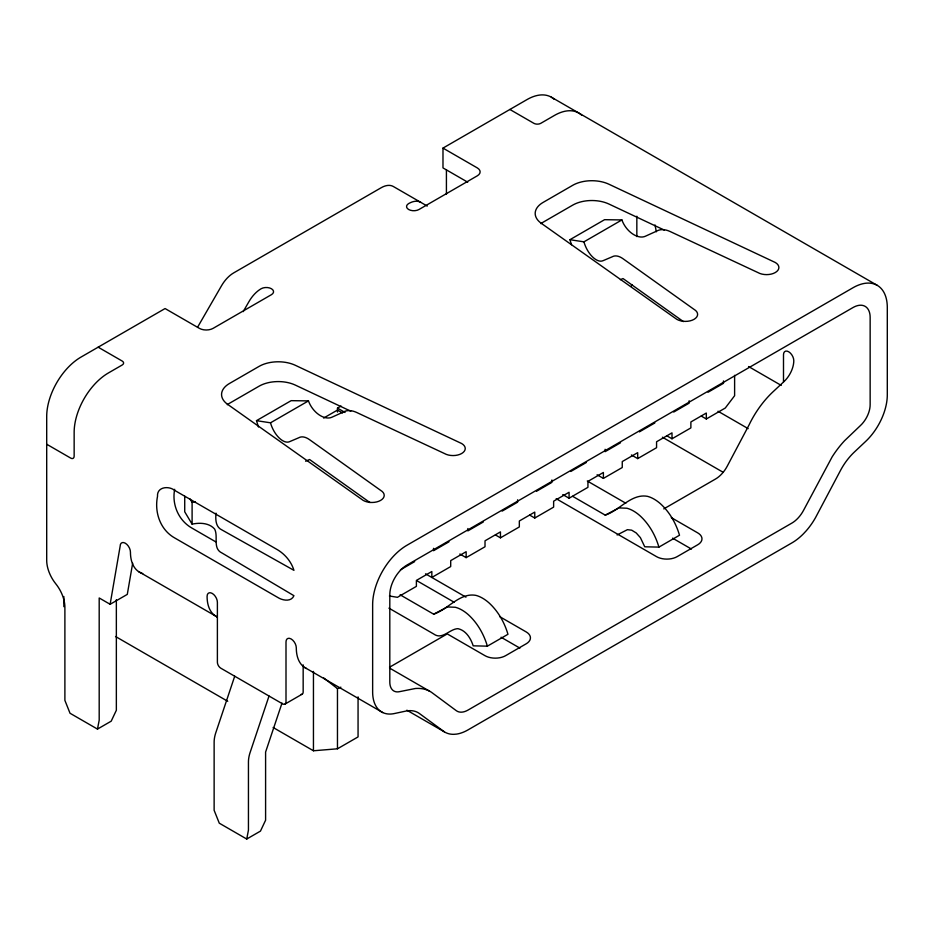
<?xml version="1.0" encoding="UTF-8"?>
<svg xmlns="http://www.w3.org/2000/svg" width="934" height="934" viewBox="0 0 934 934"><rect width="100%" height="100%" fill="white"/><g stroke="black" fill="none" stroke-linecap="round" stroke-linejoin="round"><path stroke-width="1.4" d="M243.19 311.629L249.004 301.542A24.261 14.01 -60 0 1 261.135 288.734A7.274 4.203 0 0 1 271.432 288.734A7.274 4.203 0 0 1 271.432 294.677L213.104 328.359A9.702 5.604 0 0 1 199.386 328.359L165.073 308.547L81.013 357.08A48.521 28.02 -60 0 0 46.7 416.506L46.7 560.4A25.72 14.851 60 0 0 55.795 583.832A25.72 14.851 60 0 1 64.89 607.263L64.89 700.372L70.027 713.249L97.475 729.092L99.191 720.184L99.191 597.97L110.13 604.286L120.147 546.192A7.274 4.203 60 0 1 125.296 543.214A7.274 4.203 60 0 1 130.445 552.134A43.781 25.276 -60 0 0 142.739 573.558M132.663 563.214L127.293 594.386L110.13 604.286M234.714 676.216L215.591 733.353A24.261 14.01 -60 0 0 214.131 742.168L214.131 810.303L219.28 823.181L246.728 839.036L248.444 830.116L248.444 761.981A24.261 14.01 -60 0 1 249.892 753.166L269.027 696.028M281.998 703.104L265.595 752.068L265.595 820.215L260.458 831.108L246.728 839.036M197.541 327.297L221.556 285.699A24.261 14.01 -60 0 1 233.687 272.891L381.224 187.711A24.261 14.01 -60 0 1 393.354 186.508L427.235 206.075M467.724 182.188L442.985 167.91L442.985 148.097L527.045 99.564A48.521 28.02 -60 0 1 554.259 99.354M256.476 420.662L291.139 400.663L308.453 400.896A19.159 12.154 54.5 0 0 331.862 417.241L343.327 412.034A24.261 15.399 54.5 0 1 356.66 412.466L444.432 453.504A12.189 7.04 0 0 0 461.676 453.504A12.189 7.04 0 0 0 461.676 443.545L295.307 365.287A27.004 15.586 0 0 0 259.15 366.35L229.484 383.477A27.004 15.586 0 0 0 227.639 404.352L363.209 500.402A12.305 7.11 0 0 0 380.617 500.402A12.305 7.11 0 0 0 380.617 490.35L309.539 439.669A24.261 12.469 64.9 0 0 298.74 437.777L289.458 441.724A19.159 9.842 64.9 0 1 270.498 422.81L256.476 420.662L258.473 426.978M569.927 239.699L604.578 219.688L621.892 219.934A19.159 12.154 54.5 0 0 645.312 236.267L656.765 231.072A24.261 15.399 54.5 0 1 670.098 231.504L757.871 272.541A12.305 7.11 0 0 0 775.29 272.541A12.305 7.11 0 0 0 775.29 262.489L608.921 184.22A27.004 15.586 0 0 0 572.764 185.282L543.098 202.421A27.004 15.586 0 0 0 541.253 223.284L676.811 319.335A12.189 7.04 0 0 0 694.055 319.335A12.189 7.04 0 0 0 694.055 309.387L622.978 258.706A24.261 12.469 64.9 0 0 612.179 256.815L602.897 260.749A19.159 9.842 64.9 0 1 583.937 241.848L569.927 239.699L571.515 244.755M270.498 422.81L308.453 400.896M583.937 241.848L621.892 219.934M337.478 412.046L337.478 408.088L341.038 406.033M323.643 418.058L337.478 410.073L342.509 412.968M97.475 729.092L111.204 721.165L116.353 710.272L116.353 599.71M400.429 569.833L414.673 561.603M448.985 541.802L433.551 550.71L433.551 548.34M483.298 521.989L467.852 530.897L467.852 528.527M502.165 511.096L517.611 502.177L517.611 499.807M536.478 491.284L551.912 482.376L551.912 479.994M570.791 471.472L586.225 462.563M620.538 442.751L605.104 451.671L605.104 449.289M639.405 431.858L654.851 422.95M673.718 412.046L689.164 403.138L689.164 400.756M708.03 392.245L723.465 383.325L723.465 380.955M459.855 554.014L466.148 557.645L485.015 546.752L485.015 540.809L500.449 531.89L500.449 537.832L495.429 534.937M500.449 537.832L519.327 526.939L519.327 520.997L534.762 512.089L534.762 518.031L529.73 515.124M534.762 518.031L553.629 507.127L553.629 501.184L569.075 492.276L569.075 498.219L562.782 494.588M569.075 498.219L587.941 487.326L587.941 481.384L603.387 472.464L603.387 478.406L597.095 474.776M603.387 478.406L622.254 467.514L622.254 461.571L637.689 452.663L637.689 458.606L631.407 454.975M637.689 458.606L656.567 447.701L656.567 441.759L672.001 432.851L672.001 438.793L666.969 435.886M672.001 438.793L690.88 427.9L690.88 421.958L706.314 413.038L706.314 418.981L701.282 416.085M706.314 418.981L725.274 408.03L734.614 395.712L734.614 375.316M400.114 594.806L433.668 614.175C447.9 609.575 459.785 592.354 475.931 595.378A35.352 20.408 60 0 1 488.774 602.675C498.067 611.069 504.442 622.336 507.956 634.279L487.373 646.165L473.188 645.826C470.829 638.494 466.008 630.403 457.929 628.664C449.523 628.909 442.342 640.304 433.715 634.011L388.929 608.151M572.647 496.316L605.22 515.124C619.44 510.536 631.337 493.304 647.484 496.339A35.352 20.408 60 0 1 660.326 503.636C669.62 512.019 675.994 523.285 679.508 535.229L658.914 547.114L644.74 546.787L640.397 537.645L636.217 532.952L631.688 530.173L627.414 529.671L617.094 534.972M284.998 704.084L302.149 694.184M663.77 508.902L715.537 479.014A22.112 12.761 -60 0 0 727.271 466.113L749.068 424.923A68.042 39.286 -60 0 1 772.815 391.988L784.058 381.516A19.521 11.266 -60 0 0 793.795 360.664A7.274 4.203 60 0 0 788.646 351.744A7.274 4.203 60 0 0 783.498 354.722L783.498 381.819M273.113 727.493L313.45 750.773L337.466 748.799L358.061 736.914L358.061 696.881M605.22 515.124L618.973 507.909L626.901 508.224A35.352 20.408 60 0 1 639.743 515.521C649.037 523.904 655.399 535.17 658.914 547.114M433.668 614.175L447.421 606.96L455.348 607.263A35.352 20.408 60 0 1 468.191 614.56C477.484 622.955 483.847 634.221 487.373 646.165M620.386 279.675L623.025 278.554L683.408 321.6M305.616 461.209L309.586 459.516L369.957 502.562M323.748 677.967L337.466 688.627L340.863 687.179M189.894 498.803L192.1 502.375L195.428 501.721M184.722 496.176L184.722 511.797L192.1 524.137C199.666 522.526 209.111 522.795 214.598 529.018C218.591 536.548 212.287 548.55 222.07 553.045L293.941 595.694C291.163 602.232 282.395 600.48 277.608 597.363L174.681 537.937C160.228 529.823 154.273 512.217 157.519 496.339C156.749 486.801 168.785 485.552 174.681 490.397L277.608 549.822C285.209 554.434 291.338 561.789 293.941 570.335L222.07 530.01C215.462 527.115 215.45 519.292 215.999 513.151M389.42 595.997L397.429 597.316L416.389 586.365L416.389 580.423L431.835 571.515L431.835 577.457L450.702 566.564L450.702 560.622L466.148 551.702L466.148 557.645M664.378 230.126L608.921 204.032A27.004 15.586 0 0 0 572.764 205.095L543.098 222.222A27.004 15.586 0 0 0 540.903 223.658M350.764 411.182L295.307 385.088A27.004 15.586 0 0 0 259.15 386.151L229.484 403.29A27.004 15.586 0 0 0 227.301 404.714M429.617 691.183L427.807 690.319A68.042 39.286 -60 0 0 415.385 688.498L399.542 691.662A19.521 11.266 -60 0 1 389.805 682.065L389.805 594.783A24.261 14.01 -60 0 1 406.955 565.07L852.987 307.555A24.261 14.01 -60 0 1 870.149 317.467L870.149 404.737A19.521 11.266 -60 0 1 860.401 425.589L844.569 440.708A68.042 39.286 -60 0 0 832.136 456.889L803.625 510.197A22.112 12.761 -60 0 1 791.88 523.098L468.062 710.05A22.112 12.761 -60 0 1 456.329 710.704L431.345 692.199L389.571 668.067M551.305 97.159L877.248 285.349M509.882 109.465L533.909 123.335A4.857 2.802 0 0 0 540.763 123.335L554.492 115.407A48.521 28.02 -60 0 1 581.707 115.197M442.985 148.097L477.297 167.91A9.702 5.604 0 0 1 477.297 175.825L418.969 209.508A7.274 4.203 0 0 1 408.672 209.508A7.274 4.203 0 0 1 408.672 203.565A24.261 14.01 -60 0 1 420.802 202.363M748.566 366.537L781.233 385.403M718.024 411.24L748.181 428.648M662.416 437.217L722.928 472.16M671.312 517.623L697.721 532.882A14.559 8.406 0 0 1 697.721 544.767L677.138 556.652A14.559 8.406 0 0 1 656.555 556.652L556.185 498.698M587.288 480.998L625.803 503.239M672.562 538.159L691.44 549.052M337.478 408.088L345.055 412.466M98.163 347.179L122.179 361.038A4.857 2.802 0 0 1 122.179 365.007L108.461 372.923A48.521 28.02 -60 0 0 74.148 432.349L74.148 456.119A4.857 2.802 60 0 1 70.715 458.104L46.7 444.234M425.542 573.826L465.949 597.153M499.83 616.709L526.181 631.921A14.559 8.406 0 0 1 526.181 643.806L505.586 655.691A14.559 8.406 0 0 1 485.003 655.691L447.258 633.906L391.708 665.977A22.112 12.761 -60 0 1 389.513 667.063M416.669 580.586L454.251 602.29M501.079 637.245L519.899 648.114M215.684 541.802L191.832 528.025C178.476 520.401 171.693 504.395 174.681 489.311M406.874 710.202L444.421 731.882A46.373 26.771 -60 0 0 453.877 734.322L456.574 734.101A46.373 26.771 -60 0 0 468.062 729.863L791.88 542.911A46.373 26.771 -60 0 0 803.368 533.874L806.065 530.991A46.373 26.771 -60 0 0 815.522 517.634L840.448 470.538A43.664 25.218 -60 0 1 843.425 465.412L844.499 463.754A43.664 25.218 -60 0 1 849.193 457.532L850.442 456.084A43.664 25.218 -60 0 1 854.341 452.068L865.444 441.619A43.781 25.276 -60 0 0 887.3 394.837L887.3 307.555A48.521 28.02 -60 0 0 852.987 287.754L406.955 545.258A48.521 28.02 -60 0 0 372.643 604.695L372.643 691.966A43.781 25.276 -60 0 0 394.498 713.518L405.601 711.148A43.664 25.218 -60 0 1 409.501 710.657L410.762 710.657A43.664 25.218 -60 0 1 415.443 711.474L416.517 711.883A43.664 25.218 -60 0 1 419.494 713.576L444.421 731.882M138.524 571.55L217.19 616.965A43.781 25.276 -60 0 1 207.091 596.382A7.274 4.203 60 0 1 212.24 593.417A7.274 4.203 60 0 1 217.388 602.325L217.388 662.253A4.857 2.802 60 0 0 220.809 668.195L282.57 703.851A4.857 2.802 60 0 0 286.002 701.866L286.002 641.938A7.274 4.203 60 0 1 291.151 638.973A7.274 4.203 60 0 1 296.3 647.881A43.781 25.276 -60 0 0 306.399 668.464M304.379 667.296L382.742 712.549M115.536 636.509L227.733 701.282M656.322 231.772L655.026 224.954M636.836 216.221L636.836 236.582M446.417 169.883L446.417 194.249M337.466 688.627L337.466 748.799M313.45 671.418L313.45 750.773M303.165 664.856L303.165 691.966A4.857 2.802 60 0 1 301.04 694.406M192.1 502.375L192.1 524.137M63.851 596.534L63.851 606.668M632.166 284.695A19.521 11.266 -60 0 1 631.01 286.399"/></g></svg>
